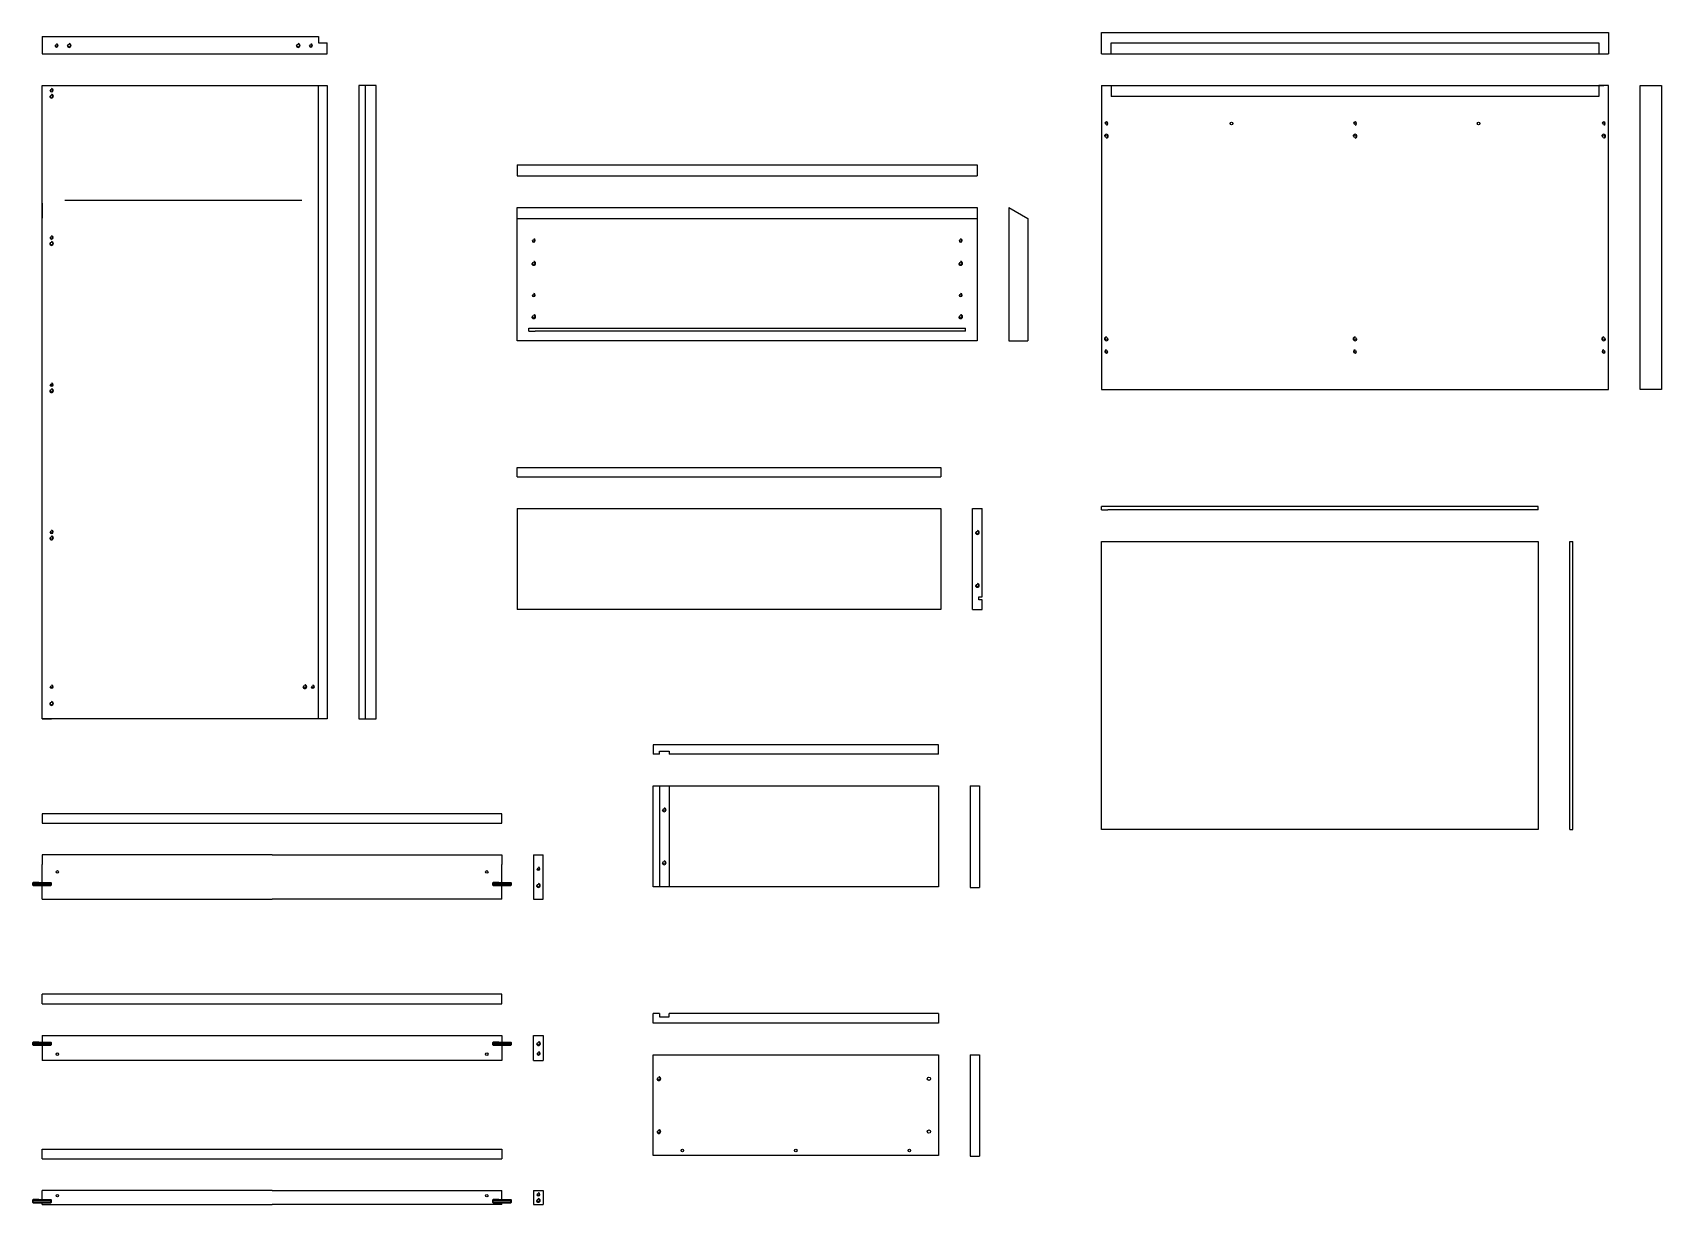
# Model space of a CAD drawing. Header units: millimetres. Extents: x -1335 to 2991, y -7 to 1980.
# Drawn here: x 1544.6 to 1801.7, y 1692.3 to 1877.4 of the extents above; entities that cross this region are included whole.
import ezdxf

# ---------------------------------------------------------------- set-up
doc = ezdxf.new("R2010")
doc.units = ezdxf.units.MM
doc.layers.get('0').update_dxf_attribs({"color": 8})
doc.layers.add('Incastri', color=4, linetype='Continuous')

msp = doc.modelspace()

# ---------------------------------------------------------------- linework, layer by layer
for p, q in [((1713.37, 1874.04), (1713.37, 1877.4)), ((1713.37, 1877.4), (1793.37, 1877.4)), ((1793.37, 1877.4), (1793.37, 1874.04)), ((1546.12, 1876.78), (1546.12, 1874.04)), ((1546.12, 1876.78), (1589.75, 1876.78)), ((1589.75, 1876.78), (1589.75, 1875.78)), ((1589.75, 1875.78), (1591.12, 1875.78)), ((1591.12, 1874.04), (1591.12, 1875.78)), ((1714.87, 1874.04), (1714.87, 1875.78)), ((1714.87, 1875.78), (1791.87, 1875.78)), ((1791.87, 1875.78), (1791.87, 1874.04)), ((1546.12, 1874.04), (1591.12, 1874.04)), ((1713.37, 1874.04), (1793.37, 1874.04)), ((1546.12, 1769.04), (1546.12, 1869.04)), ((1546.12, 1869.04), (1591.12, 1869.04)), ((1589.75, 1769.04), (1589.75, 1869.04)), ((1591.12, 1869.04), (1591.12, 1769.04)), ((1598.86, 1869.04), (1596.12, 1869.04)), ((1596.12, 1869.04), (1596.12, 1769.04)), ((1597.12, 1869.04), (1597.12, 1769.04)), ((1598.86, 1769.04), (1598.86, 1869.04)), ((1713.37, 1869.04), (1713.37, 1821.04)), ((1713.37, 1869.04), (1714.87, 1869.04)), ((1714.87, 1869.04), (1714.87, 1867.29)), ((1714.87, 1869.04), (1791.87, 1869.04)), ((1791.87, 1867.29), (1714.87, 1867.29)), ((1793.37, 1869.04), (1791.87, 1869.04)), ((1791.87, 1869.04), (1791.87, 1867.29)), ((1791.87, 1869.04), (1792.62, 1869.04)), ((1793.37, 1821.04), (1793.37, 1869.04)), ((1798.37, 1821.04), (1798.37, 1869.04)), ((1798.37, 1869.04), (1801.73, 1869.04)), ((1801.73, 1869.04), (1801.73, 1866.04)), ((1801.73, 1866.04), (1801.73, 1821.04)), ((1621.12, 1856.52), (1693.71, 1856.52)), ((1621.12, 1856.52), (1621.12, 1854.78)), ((1693.71, 1856.52), (1693.71, 1854.78)), ((1621.12, 1854.78), (1693.71, 1854.78)), ((1546.12, 1850.43), (1546.12, 1848.08)), ((1549.72, 1850.92), (1587.12, 1850.92)), ((1621.12, 1828.73), (1621.12, 1849.78)), ((1621.12, 1849.78), (1693.71, 1849.78)), ((1693.71, 1849.78), (1693.71, 1828.73)), ((1698.71, 1849.78), (1701.71, 1848.05)), ((1698.71, 1849.78), (1698.71, 1828.73)), ((1621.12, 1848.05), (1693.71, 1848.05)), ((1701.71, 1848.05), (1701.71, 1828.73)), ((1622.97, 1830.53), (1622.97, 1830.73)), ((1622.97, 1830.73), (1691.86, 1830.73)), ((1691.86, 1830.43), (1691.86, 1830.73)), ((1693.71, 1828.73), (1621.12, 1828.73)), ((1622.97, 1830.43), (1622.97, 1830.53)), ((1622.97, 1830.23), (1622.97, 1830.43)), ((1622.97, 1830.23), (1623.97, 1830.23)), ((1690.86, 1830.23), (1623.97, 1830.23)), ((1691.86, 1830.23), (1690.86, 1830.23)), ((1691.86, 1830.23), (1691.86, 1830.43)), ((1698.71, 1828.73), (1701.71, 1828.73)), ((1713.37, 1821.04), (1793.37, 1821.04)), ((1801.73, 1821.04), (1798.37, 1821.04)), ((1621.12, 1808.73), (1688.01, 1808.73)), ((1621.12, 1807.23), (1621.12, 1808.73)), ((1688.01, 1808.73), (1688.01, 1807.23)), ((1621.12, 1807.23), (1688.01, 1807.23)), ((1713.37, 1802.05), (1713.37, 1802.55)), ((1782.27, 1802.55), (1713.37, 1802.55)), ((1782.27, 1802.35), (1782.27, 1802.55)), ((1621.12, 1802.23), (1688.01, 1802.23)), ((1621.12, 1802.23), (1621.12, 1786.29)), ((1688.01, 1802.23), (1688.01, 1786.29)), ((1693.01, 1786.29), (1693.01, 1802.23)), ((1693.01, 1802.23), (1694.51, 1802.23)), ((1694.51, 1788.29), (1694.51, 1802.23)), ((1713.37, 1802.05), (1714.37, 1802.05)), ((1781.27, 1802.05), (1714.37, 1802.05)), ((1782.27, 1802.05), (1781.27, 1802.05)), ((1782.27, 1802.25), (1782.27, 1802.35)), ((1782.27, 1802.05), (1782.27, 1802.25)), ((1713.37, 1797.05), (1782.27, 1797.05)), ((1713.37, 1751.55), (1713.37, 1797.05)), ((1782.27, 1797.05), (1782.27, 1751.55)), ((1787.27, 1751.55), (1787.27, 1797.05)), ((1787.27, 1797.05), (1787.77, 1797.05)), ((1787.77, 1751.55), (1787.77, 1797.05)), ((1694.01, 1787.79), (1694.01, 1788.29)), ((1694.01, 1788.29), (1694.51, 1788.29)), ((1694.51, 1787.79), (1694.01, 1787.79)), ((1694.51, 1786.29), (1694.51, 1787.79)), ((1688.01, 1786.29), (1621.12, 1786.29)), ((1693.01, 1786.29), (1694.51, 1786.29)), ((1591.12, 1769.04), (1546.12, 1769.04)), ((1546.12, 1769.04), (1547.62, 1769.04)), ((1596.12, 1769.04), (1598.86, 1769.04)), ((1687.6, 1764.93), (1642.6, 1764.93)), ((1642.6, 1764.93), (1642.6, 1763.43)), ((1643.6, 1763.43), (1643.6, 1763.93)), ((1643.6, 1763.93), (1645.1, 1763.93)), ((1645.1, 1763.93), (1645.1, 1763.43)), ((1687.6, 1763.43), (1687.6, 1764.93)), ((1643.6, 1763.43), (1642.6, 1763.43)), ((1687.6, 1763.43), (1645.1, 1763.43)), ((1642.6, 1758.43), (1687.6, 1758.43)), ((1642.6, 1742.48), (1642.6, 1758.43)), ((1643.6, 1758.43), (1643.6, 1742.48)), ((1645.1, 1758.43), (1645.1, 1742.48)), ((1687.6, 1758.43), (1687.6, 1742.48)), ((1692.6, 1758.43), (1694.1, 1758.43)), ((1692.6, 1758.43), (1692.6, 1742.39)), ((1694.1, 1758.43), (1694.1, 1742.39)), ((1618.71, 1754.04), (1546.12, 1754.04)), ((1546.12, 1754.04), (1546.12, 1752.54)), ((1618.71, 1752.54), (1618.71, 1754.04)), ((1546.12, 1752.54), (1618.71, 1752.54)), ((1782.27, 1751.55), (1713.37, 1751.55)), ((1787.27, 1751.55), (1787.77, 1751.55)), ((1582.42, 1747.54), (1546.12, 1747.54)), ((1546.12, 1747.54), (1546.12, 1746.04)), ((1546.12, 1743.19), (1546.12, 1746.04)), ((1582.42, 1747.54), (1618.71, 1747.54)), ((1618.71, 1747.54), (1618.71, 1746.04)), ((1618.71, 1743.19), (1618.71, 1746.04)), ((1623.71, 1747.54), (1623.71, 1740.54)), ((1623.71, 1747.54), (1625.21, 1747.54)), ((1625.21, 1740.54), (1625.21, 1747.54)), ((1546.12, 1740.54), (1546.12, 1742.69)), ((1618.71, 1740.54), (1618.71, 1742.69)), ((1687.6, 1742.48), (1642.6, 1742.48)), ((1692.6, 1742.39), (1694.1, 1742.39)), ((1546.12, 1740.54), (1582.42, 1740.54)), ((1618.71, 1740.54), (1582.42, 1740.54)), ((1623.71, 1740.54), (1625.21, 1740.54)), ((1618.71, 1725.54), (1546.12, 1725.54)), ((1546.12, 1724.04), (1546.12, 1725.54)), ((1618.71, 1724.04), (1618.71, 1725.54)), ((1546.12, 1724.04), (1618.71, 1724.04)), ((1643.6, 1722.48), (1642.6, 1722.48)), ((1642.6, 1720.98), (1642.6, 1722.48)), ((1687.6, 1720.98), (1642.6, 1720.98)), ((1643.6, 1722.48), (1643.6, 1721.98)), ((1643.6, 1721.98), (1645.1, 1721.98)), ((1687.6, 1722.48), (1645.1, 1722.48)), ((1645.1, 1721.98), (1645.1, 1722.48)), ((1687.6, 1722.48), (1687.6, 1720.98)), ((1546.12, 1719.04), (1618.71, 1719.04)), ((1546.12, 1719.04), (1546.12, 1717.98)), ((1618.71, 1719.04), (1618.71, 1717.98)), ((1623.71, 1715.04), (1623.71, 1719.04)), ((1623.71, 1719.04), (1625.21, 1719.04)), ((1625.21, 1719.04), (1625.21, 1715.04)), ((1546.12, 1717.48), (1546.12, 1715.04)), ((1618.71, 1715.04), (1546.12, 1715.04)), ((1618.71, 1717.48), (1618.71, 1715.04)), ((1623.71, 1715.04), (1625.21, 1715.04)), ((1642.6, 1715.98), (1687.6, 1715.98)), ((1642.6, 1700.04), (1642.6, 1715.98)), ((1687.6, 1715.98), (1687.6, 1700.04)), ((1692.6, 1715.98), (1694.1, 1715.98)), ((1692.6, 1715.98), (1692.6, 1699.95)), ((1694.1, 1715.98), (1694.1, 1699.95)), ((1546.12, 1699.54), (1546.12, 1701.04)), ((1546.12, 1701.04), (1618.71, 1701.04)), ((1546.12, 1699.54), (1618.71, 1699.54)), ((1618.71, 1701.04), (1618.71, 1699.54)), ((1687.6, 1700.04), (1642.6, 1700.04)), ((1692.6, 1699.95), (1694.1, 1699.95)), ((1582.42, 1694.54), (1546.12, 1694.54)), ((1546.12, 1694.24), (1546.12, 1694.54)), ((1582.42, 1694.54), (1618.71, 1694.54)), ((1618.71, 1694.24), (1618.71, 1694.54)), ((1623.71, 1694.54), (1623.71, 1692.34)), ((1623.71, 1694.54), (1625.21, 1694.54)), ((1625.21, 1694.54), (1625.21, 1692.34)), ((1546.12, 1693.09), (1546.12, 1694.24)), ((1546.12, 1692.34), (1546.12, 1692.59)), ((1546.12, 1692.34), (1582.42, 1692.34)), ((1618.71, 1692.34), (1582.42, 1692.34)), ((1618.71, 1693.09), (1618.71, 1694.24)), ((1618.71, 1692.34), (1618.71, 1692.59)), ((1623.71, 1692.34), (1625.21, 1692.34))]:
    msp.add_line(p, q)
at = {"layer": 'Incastri'}
for p, q in [((1544.62, 1743.09), (1544.72, 1743.19)), ((1544.62, 1743.09), (1544.62, 1742.79)), ((1544.62, 1743.09), (1547.62, 1743.09)), ((1547.62, 1742.79), (1544.62, 1742.79)), ((1544.72, 1742.69), (1544.62, 1742.79)), ((1545.62, 1743.19), (1544.72, 1743.19)), ((1544.72, 1742.69), (1544.72, 1743.19)), ((1544.72, 1742.69), (1547.52, 1742.69)), ((1545.62, 1743.19), (1547.52, 1743.19)), ((1547.52, 1743.19), (1547.62, 1743.09)), ((1547.52, 1742.69), (1547.52, 1743.19)), ((1547.52, 1742.69), (1547.62, 1742.79)), ((1547.62, 1742.79), (1547.62, 1743.09)), ((1617.21, 1743.09), (1617.31, 1743.19)), ((1617.21, 1743.09), (1617.21, 1742.79)), ((1617.21, 1743.09), (1620.21, 1743.09)), ((1620.21, 1742.79), (1617.21, 1742.79)), ((1617.31, 1742.69), (1617.21, 1742.79)), ((1618.21, 1743.19), (1617.31, 1743.19)), ((1617.31, 1742.69), (1617.31, 1743.19)), ((1617.31, 1742.69), (1620.11, 1742.69)), ((1618.21, 1743.19), (1620.11, 1743.19)), ((1620.11, 1743.19), (1620.21, 1743.09)), ((1620.11, 1742.69), (1620.11, 1743.19)), ((1620.11, 1742.69), (1620.21, 1742.79)), ((1620.21, 1742.79), (1620.21, 1743.09)), ((1544.62, 1717.88), (1544.72, 1717.98)), ((1544.62, 1717.88), (1544.62, 1717.58)), ((1544.62, 1717.88), (1547.62, 1717.88)), ((1547.62, 1717.58), (1544.62, 1717.58)), ((1544.72, 1717.48), (1544.62, 1717.58)), ((1545.62, 1717.98), (1544.72, 1717.98)), ((1544.72, 1717.48), (1544.72, 1717.98)), ((1545.62, 1717.98), (1547.52, 1717.98)), ((1547.52, 1717.98), (1547.62, 1717.88)), ((1547.52, 1717.48), (1547.52, 1717.98)), ((1547.52, 1717.48), (1547.62, 1717.58)), ((1547.62, 1717.58), (1547.62, 1717.88)), ((1617.21, 1717.88), (1617.31, 1717.98)), ((1617.21, 1717.88), (1617.21, 1717.58)), ((1617.21, 1717.88), (1620.21, 1717.88)), ((1620.21, 1717.58), (1617.21, 1717.58)), ((1617.31, 1717.48), (1617.21, 1717.58)), ((1618.21, 1717.98), (1617.31, 1717.98)), ((1617.31, 1717.48), (1617.31, 1717.98)), ((1618.21, 1717.98), (1620.11, 1717.98)), ((1620.11, 1717.98), (1620.21, 1717.88)), ((1620.11, 1717.48), (1620.11, 1717.98)), ((1620.11, 1717.48), (1620.21, 1717.58)), ((1620.21, 1717.58), (1620.21, 1717.88)), ((1544.72, 1717.48), (1547.52, 1717.48)), ((1617.31, 1717.48), (1620.11, 1717.48)), ((1544.62, 1692.99), (1544.72, 1693.09)), ((1544.62, 1692.99), (1544.62, 1692.69)), ((1544.62, 1692.99), (1547.62, 1692.99)), ((1547.62, 1692.69), (1544.62, 1692.69)), ((1544.72, 1692.59), (1544.62, 1692.69)), ((1545.62, 1693.09), (1544.72, 1693.09)), ((1544.72, 1692.59), (1544.72, 1693.09)), ((1544.72, 1692.59), (1547.52, 1692.59)), ((1545.62, 1693.09), (1547.52, 1693.09)), ((1547.52, 1693.09), (1547.62, 1692.99)), ((1547.52, 1692.59), (1547.52, 1693.09)), ((1547.52, 1692.59), (1547.62, 1692.69)), ((1547.62, 1692.69), (1547.62, 1692.99)), ((1617.21, 1692.99), (1617.31, 1693.09)), ((1617.21, 1692.99), (1617.21, 1692.69)), ((1617.21, 1692.99), (1620.21, 1692.99)), ((1620.21, 1692.69), (1617.21, 1692.69)), ((1617.31, 1692.59), (1617.21, 1692.69)), ((1618.21, 1693.09), (1617.31, 1693.09)), ((1617.31, 1692.59), (1617.31, 1693.09)), ((1617.31, 1692.59), (1620.11, 1692.59)), ((1618.21, 1693.09), (1620.11, 1693.09)), ((1620.11, 1693.09), (1620.21, 1692.99)), ((1620.11, 1692.59), (1620.11, 1693.09)), ((1620.11, 1692.59), (1620.21, 1692.69)), ((1620.21, 1692.69), (1620.21, 1692.99))]:
    msp.add_line(p, q, dxfattribs=at)
for centre, radius in [((1548.4, 1875.35), 0.15), ((1548.4, 1875.35), 0.15), ((1550.4, 1875.35), 0.2), ((1550.4, 1875.35), 0.2), ((1586.55, 1875.35), 0.2), ((1586.55, 1875.35), 0.2), ((1588.55, 1875.35), 0.15), ((1588.55, 1875.35), 0.15), ((1547.62, 1867.34), 0.2), ((1547.62, 1867.34), 0.2), ((1547.62, 1868.29), 0.15), ((1547.62, 1868.29), 0.15), ((1714.12, 1863.04), 0.15), ((1714.12, 1863.04), 0.15), ((1733.87, 1863.04), 0.2), ((1733.87, 1863.04), 0.2), ((1753.37, 1863.04), 0.15), ((1753.37, 1863.04), 0.15), ((1772.87, 1863.04), 0.2), ((1772.87, 1863.04), 0.2), ((1792.62, 1863.04), 0.15), ((1792.62, 1863.04), 0.15), ((1714.12, 1861.04), 0.2), ((1714.12, 1861.04), 0.2), ((1753.37, 1861.04), 0.2), ((1753.37, 1861.04), 0.2), ((1792.62, 1861.04), 0.2), ((1792.62, 1861.04), 0.2), ((1547.62, 1844.09), 0.2), ((1547.62, 1844.09), 0.2), ((1547.62, 1845.04), 0.15), ((1547.62, 1845.04), 0.15), ((1623.72, 1844.55), 0.15), ((1623.72, 1844.55), 0.15), ((1691.11, 1844.55), 0.15), ((1691.11, 1844.55), 0.15), ((1623.72, 1840.95), 0.2), ((1623.72, 1840.95), 0.2), ((1691.11, 1840.95), 0.2), ((1691.11, 1840.95), 0.2), ((1623.72, 1835.94), 0.15), ((1623.72, 1835.94), 0.15), ((1691.11, 1835.94), 0.15), ((1691.11, 1835.94), 0.15), ((1623.72, 1832.53), 0.2), ((1623.72, 1832.53), 0.2), ((1691.11, 1832.53), 0.2), ((1691.11, 1832.53), 0.2), ((1714.12, 1829.04), 0.2), ((1714.12, 1829.04), 0.2), ((1753.37, 1829.04), 0.2), ((1753.37, 1829.04), 0.2), ((1792.62, 1829.04), 0.2), ((1792.62, 1829.04), 0.2), ((1714.12, 1827.04), 0.15), ((1714.12, 1827.04), 0.15), ((1753.37, 1827.04), 0.15), ((1753.37, 1827.04), 0.15), ((1792.62, 1827.04), 0.15), ((1792.62, 1827.04), 0.15), ((1547.62, 1820.84), 0.2), ((1547.62, 1820.84), 0.2), ((1547.62, 1821.79), 0.15), ((1547.62, 1821.79), 0.15), ((1547.62, 1797.59), 0.2), ((1547.62, 1797.59), 0.2), ((1547.62, 1798.54), 0.15), ((1547.62, 1798.54), 0.15), ((1693.76, 1798.44), 0.2), ((1693.76, 1798.44), 0.2), ((1693.76, 1790.09), 0.2), ((1693.76, 1790.09), 0.2), ((1547.62, 1774.09), 0.15), ((1547.62, 1774.09), 0.15), ((1587.6, 1774.09), 0.2), ((1588.85, 1774.09), 0.15), ((1547.62, 1771.44), 0.2), ((1644.31, 1754.64), 0.2), ((1644.31, 1754.64), 0.2), ((1644.31, 1746.28), 0.2), ((1644.31, 1746.28), 0.2), ((1548.53, 1744.85), 0.2), ((1548.53, 1744.85), 0.2), ((1616.31, 1744.85), 0.2), ((1616.31, 1744.85), 0.2), ((1624.46, 1745.35), 0.15), ((1624.46, 1745.35), 0.15), ((1624.46, 1742.7), 0.2), ((1624.49, 1717.73), 0.2), ((1548.53, 1716.06), 0.2), ((1548.53, 1716.06), 0.2), ((1616.31, 1716.06), 0.2), ((1616.31, 1716.06), 0.2), ((1624.49, 1716.18), 0.15), ((1643.48, 1712.19), 0.2), ((1643.48, 1712.19), 0.2), ((1686.1, 1712.19), 0.262), ((1686.1, 1712.19), 0.262), ((1643.48, 1703.84), 0.2), ((1643.48, 1703.84), 0.2), ((1686.1, 1703.84), 0.262), ((1686.1, 1703.84), 0.262), ((1647.19, 1700.86), 0.2), ((1647.19, 1700.86), 0.2), ((1665.09, 1700.86), 0.2), ((1665.09, 1700.86), 0.2), ((1683.02, 1700.86), 0.2), ((1683.02, 1700.86), 0.2), ((1548.53, 1693.73), 0.2), ((1548.53, 1693.73), 0.2), ((1616.31, 1693.73), 0.2), ((1616.31, 1693.73), 0.2), ((1624.45, 1692.97), 0.2), ((1624.45, 1692.97), 0.2), ((1624.45, 1693.92), 0.15), ((1624.45, 1693.92), 0.15)]:
    msp.add_circle(centre, radius, dxfattribs=at)
for centre, radius, start, end in [((1548.4, 1875.35), 0.25, 180, 0), ((1548.4, 1875.35), 0.25, 0, 90), ((1550.4, 1875.35), 0.3, 180, 90), ((1586.55, 1875.35), 0.3, 180, 90), ((1588.55, 1875.35), 0.25, 180, 0), ((1588.55, 1875.35), 0.25, 0, 90), ((1547.62, 1867.34), 0.3, 180, 90), ((1547.62, 1868.29), 0.25, 180, 0), ((1547.62, 1868.29), 0.25, 0, 90), ((1714.12, 1863.04), 0.25, 90, 180), ((1714.12, 1863.04), 0.25, 270, 90), ((1753.37, 1863.04), 0.25, 90, 180), ((1753.37, 1863.04), 0.25, 270, 90), ((1792.62, 1863.04), 0.25, 90, 180), ((1792.62, 1863.04), 0.25, 270, 90), ((1714.12, 1861.04), 0.3, 270, 180), ((1753.37, 1861.04), 0.3, 270, 180), ((1792.62, 1861.04), 0.3, 270, 180), ((1547.62, 1844.09), 0.3, 180, 90), ((1547.62, 1845.04), 0.25, 180, 0), ((1547.62, 1845.04), 0.25, 0, 90), ((1623.72, 1844.55), 0.25, 180, 0), ((1623.72, 1844.55), 0.25, 0, 90), ((1691.11, 1844.55), 0.25, 180, 0), ((1691.11, 1844.55), 0.25, 0, 90), ((1623.72, 1840.95), 0.3, 180, 90), ((1691.11, 1840.95), 0.3, 180, 90), ((1623.72, 1835.94), 0.25, 180, 0), ((1623.72, 1835.94), 0.25, 0, 90), ((1691.11, 1835.94), 0.25, 180, 0), ((1691.11, 1835.94), 0.25, 0, 90), ((1623.72, 1832.53), 0.3, 180, 90), ((1691.11, 1832.53), 0.3, 180, 90), ((1714.12, 1829.04), 0.3, 90, 0), ((1753.37, 1829.04), 0.3, 90, 0), ((1792.62, 1829.04), 0.3, 90, 0), ((1714.12, 1827.04), 0.25, 90, 270), ((1714.12, 1827.04), 0.25, 270, 0), ((1753.37, 1827.04), 0.25, 90, 270), ((1753.37, 1827.04), 0.25, 270, 0), ((1792.62, 1827.04), 0.25, 90, 270), ((1792.62, 1827.04), 0.25, 270, 0), ((1547.62, 1820.84), 0.3, 180, 90), ((1547.62, 1821.79), 0.25, 180, 0), ((1547.62, 1821.79), 0.25, 0, 90), ((1547.62, 1797.59), 0.3, 180, 90), ((1547.62, 1798.54), 0.25, 180, 0), ((1547.62, 1798.54), 0.25, 0, 90), ((1693.76, 1798.44), 0.3, 180, 90), ((1693.76, 1790.09), 0.3, 180, 90), ((1547.62, 1774.09), 0.25, 180, 0), ((1547.62, 1774.09), 0.25, 0, 90), ((1587.6, 1774.09), 0.3, 180, 90), ((1588.85, 1774.09), 0.25, 180, 0), ((1588.85, 1774.09), 0.25, 0, 90), ((1547.62, 1771.44), 0.3, 180, 90), ((1644.31, 1754.64), 0.3, 180, 90), ((1644.31, 1746.28), 0.3, 180, 90), ((1624.46, 1745.35), 0.25, 180, 0), ((1624.46, 1745.35), 0.25, 0, 90), ((1624.46, 1742.7), 0.3, 180, 90), ((1624.49, 1717.73), 0.3, 180, 90), ((1624.49, 1716.18), 0.25, 180, 270), ((1624.49, 1716.18), 0.25, 270, 90), ((1643.48, 1712.19), 0.3, 180, 90), ((1643.48, 1703.84), 0.3, 180, 90), ((1624.45, 1692.97), 0.3, 180, 90), ((1624.45, 1693.92), 0.25, 180, 0), ((1624.45, 1693.92), 0.25, 0, 90)]:
    msp.add_arc(centre, radius, start, end, dxfattribs=at)

doc.saveas('drawing.dxf')
